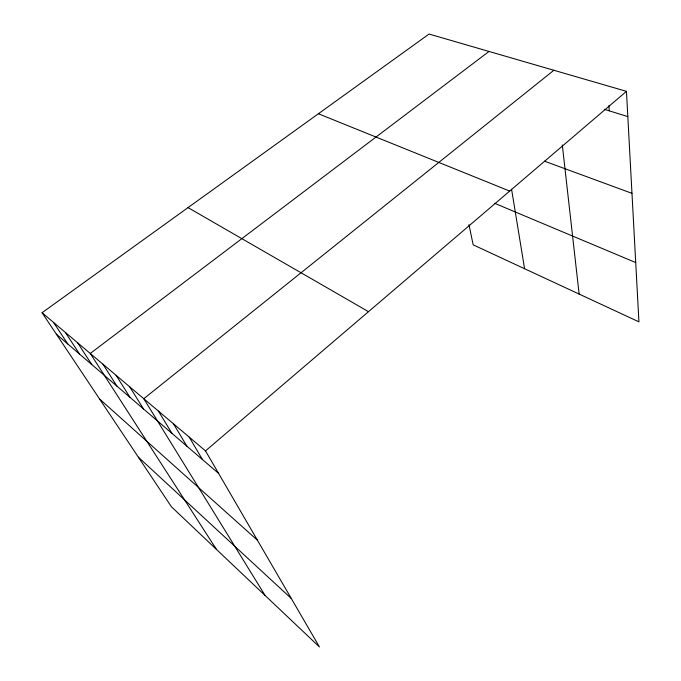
<?xml version="1.0" encoding="UTF-8"?>
<svg xmlns="http://www.w3.org/2000/svg" width="681" height="681" viewBox="0 0 681 681"><rect width="100%" height="100%" fill="white"/><g stroke="black" fill="none" stroke-linecap="round" stroke-linejoin="round"><path stroke-width="1.02" d="M205.509 450.89L626.452 91.339L429.064 34.05L42.069 312.732L171.408 506.758L319.457 646.95L205.509 450.89L42.069 312.732M553.866 70.271L143.785 398.717L265.113 595.483M489.018 51.45L90.258 353.465L216.464 549.422M604.234 109.292L627.814 116.587M544.519 161.184L631.977 193.344M318.385 113.753L509.677 191.08M494.602 203.287L635.722 262.568M188.041 207.611L368.498 311.668M56.336 334.141L218.592 473.406M99.562 398.981L257.435 540.229M138.337 457.155L291.298 598.488M53.527 322.419L67.768 343.956M65.367 332.43L79.566 354.077M77.6 342.773L91.756 364.539M102.959 364.207L116.987 386.195M116.102 375.316L130.037 397.398M129.705 386.808L143.546 408.992M158.375 411.052L171.978 433.388M173.51 423.837L186.96 446.251M189.207 437.108L202.487 459.581M468.962 224.679L473.176 244.845L638.931 321.849L626.452 91.339M511.576 189.267L524.583 268.723M562.302 144.968L579.131 294.064M608.882 105.632L609.248 110.841"/></g></svg>
